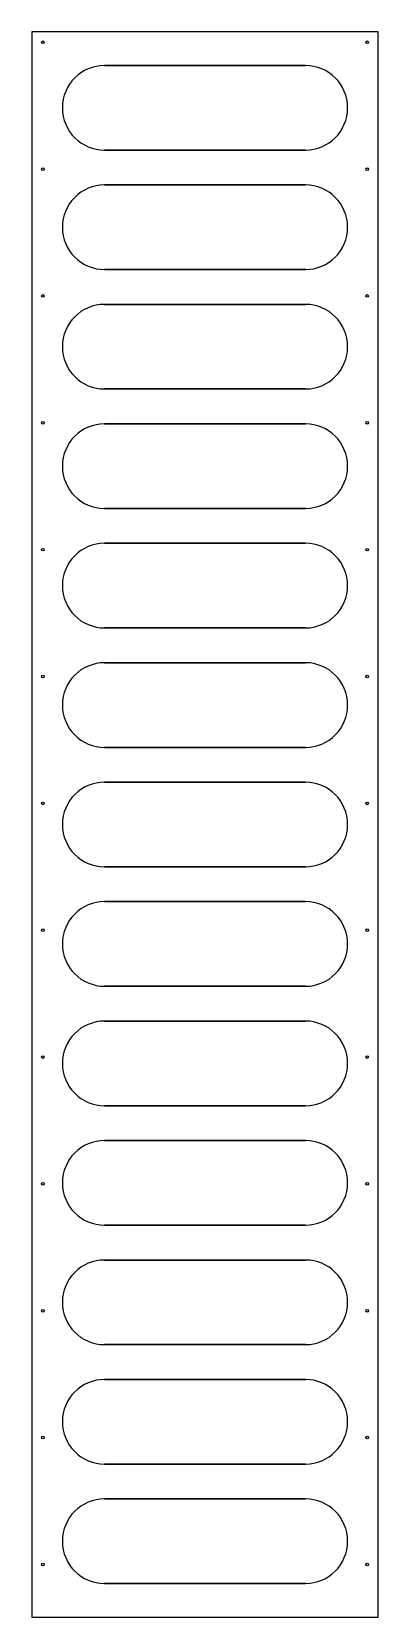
# Model space of a CAD drawing. Header units: millimetres. Extents: x -164 to 164, y -750 to 750.
import ezdxf

# ---------------------------------------------------------------- set-up
doc = ezdxf.new("R2010")
doc.units = ezdxf.units.MM
doc.layers.add('Body001', color=7, linetype='CONTINUOUS')

msp = doc.modelspace()

# ---------------------------------------------------------------- linework, layer by layer
at = {"layer": 'Body001'}
for p, q in [((-164, 750, -25), (-164, 750, -21)), ((-164, 750, -25), (-164, -750, -25)), ((-164, 750, -21), (-164, -750, -21)), ((-164, 750, -25), (-164, 750, -21)), ((164, 750, -25), (-164, 750, -25)), ((164, 750, -21), (-164, 750, -21)), ((-164, 750, -25), (-164, -750, -25)), ((164, 750, -25), (-164, 750, -25)), ((-164, 750, -21), (-164, -750, -21)), ((164, 750, -21), (-164, 750, -21)), ((164, 750, -25), (164, 750, -21)), ((164, -750, -25), (164, 750, -25)), ((164, -750, -21), (164, 750, -21)), ((164, 750, -25), (164, 750, -21)), ((164, -750, -25), (164, 750, -25)), ((164, -750, -21), (164, 750, -21)), ((-152.2, 740, -25), (-152.2, 740, -21)), ((-152.2, 740, -25), (-152.2, 740, -21)), ((154.8, 740, -25), (154.8, 740, -21)), ((154.8, 740, -25), (154.8, 740, -21)), ((-95, 718, -25), (95, 718, -25)), ((95, 718, -21), (-95, 718, -21)), ((-95, 718, -25), (-95, 718, -21)), ((-95, 718, -25), (95, 718, -25)), ((95, 718, -21), (-95, 718, -21)), ((-95, 718, -25), (-95, 718, -21)), ((95, 718, -25), (95, 718, -21)), ((95, 718, -25), (95, 718, -21)), ((-95, 638, -25), (95, 638, -25)), ((95, 638, -21), (-95, 638, -21)), ((-95, 638, -25), (-95, 638, -21)), ((-95, 638, -25), (95, 638, -25)), ((95, 638, -21), (-95, 638, -21)), ((-95, 638, -25), (-95, 638, -21)), ((95, 638, -25), (95, 638, -21)), ((95, 638, -25), (95, 638, -21)), ((-152.2, 620, -25), (-152.2, 620, -21)), ((-152.2, 620, -25), (-152.2, 620, -21)), ((154.8, 620, -25), (154.8, 620, -21)), ((154.8, 620, -25), (154.8, 620, -21)), ((-95, 605, -25), (95, 605, -25)), ((95, 605, -21), (-95, 605, -21)), ((-95, 605, -25), (-95, 605, -21)), ((-95, 605, -25), (95, 605, -25)), ((95, 605, -21), (-95, 605, -21)), ((-95, 605, -25), (-95, 605, -21)), ((95, 605, -25), (95, 605, -21)), ((95, 605, -25), (95, 605, -21)), ((-95, 525, -25), (95, 525, -25)), ((95, 525, -21), (-95, 525, -21)), ((-95, 525, -25), (-95, 525, -21)), ((-95, 525, -25), (95, 525, -25)), ((95, 525, -21), (-95, 525, -21)), ((-95, 525, -25), (-95, 525, -21)), ((95, 525, -25), (95, 525, -21)), ((95, 525, -25), (95, 525, -21)), ((-152.2, 500, -25), (-152.2, 500, -21)), ((-152.2, 500, -25), (-152.2, 500, -21)), ((154.8, 500, -25), (154.8, 500, -21)), ((154.8, 500, -25), (154.8, 500, -21)), ((-95, 492, -25), (95, 492, -25)), ((95, 492, -21), (-95, 492, -21)), ((-95, 492, -25), (-95, 492, -21)), ((-95, 492, -25), (95, 492, -25)), ((95, 492, -21), (-95, 492, -21)), ((-95, 492, -25), (-95, 492, -21)), ((95, 492, -25), (95, 492, -21)), ((95, 492, -25), (95, 492, -21)), ((-95, 412, -25), (95, 412, -25)), ((95, 412, -21), (-95, 412, -21)), ((-95, 412, -25), (-95, 412, -21)), ((-95, 412, -25), (95, 412, -25)), ((95, 412, -21), (-95, 412, -21)), ((-95, 412, -25), (-95, 412, -21)), ((95, 412, -25), (95, 412, -21)), ((95, 412, -25), (95, 412, -21)), ((-152.2, 380, -25), (-152.2, 380, -21)), ((-152.2, 380, -25), (-152.2, 380, -21)), ((-95, 379, -25), (95, 379, -25)), ((95, 379, -21), (-95, 379, -21)), ((-95, 379, -25), (-95, 379, -21)), ((-95, 379, -25), (95, 379, -25)), ((95, 379, -21), (-95, 379, -21)), ((-95, 379, -25), (-95, 379, -21)), ((95, 379, -25), (95, 379, -21)), ((95, 379, -25), (95, 379, -21)), ((154.8, 380, -25), (154.8, 380, -21)), ((154.8, 380, -25), (154.8, 380, -21)), ((-95, 299, -25), (95, 299, -25)), ((95, 299, -21), (-95, 299, -21)), ((-95, 299, -25), (-95, 299, -21)), ((-95, 299, -25), (95, 299, -25)), ((95, 299, -21), (-95, 299, -21)), ((-95, 299, -25), (-95, 299, -21)), ((95, 299, -25), (95, 299, -21)), ((95, 299, -25), (95, 299, -21)), ((-152.2, 260, -25), (-152.2, 260, -21)), ((-152.2, 260, -25), (-152.2, 260, -21)), ((-95, 266, -25), (95, 266, -25)), ((95, 266, -21), (-95, 266, -21)), ((-95, 266, -25), (-95, 266, -21)), ((-95, 266, -25), (95, 266, -25)), ((95, 266, -21), (-95, 266, -21)), ((-95, 266, -25), (-95, 266, -21)), ((95, 266, -25), (95, 266, -21)), ((95, 266, -25), (95, 266, -21)), ((154.8, 260, -25), (154.8, 260, -21)), ((154.8, 260, -25), (154.8, 260, -21)), ((-95, 186, -25), (95, 186, -25)), ((95, 186, -21), (-95, 186, -21)), ((-95, 186, -25), (-95, 186, -21)), ((-95, 186, -25), (95, 186, -25)), ((95, 186, -21), (-95, 186, -21)), ((-95, 186, -25), (-95, 186, -21)), ((95, 186, -25), (95, 186, -21)), ((95, 186, -25), (95, 186, -21)), ((-95, 153, -25), (95, 153, -25)), ((95, 153, -21), (-95, 153, -21)), ((-95, 153, -25), (-95, 153, -21)), ((-95, 153, -25), (95, 153, -25)), ((95, 153, -21), (-95, 153, -21)), ((-95, 153, -25), (-95, 153, -21)), ((95, 153, -25), (95, 153, -21)), ((95, 153, -25), (95, 153, -21)), ((-152.2, 140, -25), (-152.2, 140, -21)), ((-152.2, 140, -25), (-152.2, 140, -21)), ((154.8, 140, -25), (154.8, 140, -21)), ((154.8, 140, -25), (154.8, 140, -21)), ((-95, 73, -25), (95, 73, -25)), ((95, 73, -21), (-95, 73, -21)), ((-95, 73, -25), (-95, 73, -21)), ((-95, 73, -25), (95, 73, -25)), ((95, 73, -21), (-95, 73, -21)), ((-95, 73, -25), (-95, 73, -21)), ((95, 73, -25), (95, 73, -21)), ((95, 73, -25), (95, 73, -21)), ((-95, 40, -25), (95, 40, -25)), ((95, 40, -21), (-95, 40, -21)), ((-95, 40, -25), (-95, 40, -21)), ((-95, 40, -25), (95, 40, -25)), ((95, 40, -21), (-95, 40, -21)), ((-95, 40, -25), (-95, 40, -21)), ((95, 40, -25), (95, 40, -21)), ((95, 40, -25), (95, 40, -21)), ((-152.2, 20, -25), (-152.2, 20, -21)), ((-152.2, 20, -25), (-152.2, 20, -21)), ((154.8, 20, -25), (154.8, 20, -21)), ((154.8, 20, -25), (154.8, 20, -21)), ((-95, -40, -25), (95, -40, -25)), ((95, -40, -21), (-95, -40, -21)), ((-95, -40, -25), (-95, -40, -21)), ((-95, -40, -25), (95, -40, -25)), ((95, -40, -21), (-95, -40, -21)), ((-95, -40, -25), (-95, -40, -21)), ((95, -40, -25), (95, -40, -21)), ((95, -40, -25), (95, -40, -21)), ((-95, -73, -25), (95, -73, -25)), ((95, -73, -21), (-95, -73, -21)), ((-95, -73, -25), (-95, -73, -21)), ((-95, -73, -25), (95, -73, -25)), ((95, -73, -21), (-95, -73, -21)), ((-95, -73, -25), (-95, -73, -21)), ((95, -73, -25), (95, -73, -21)), ((95, -73, -25), (95, -73, -21)), ((-152.2, -100, -25), (-152.2, -100, -21)), ((-152.2, -100, -25), (-152.2, -100, -21)), ((154.8, -100, -25), (154.8, -100, -21)), ((154.8, -100, -25), (154.8, -100, -21)), ((-95, -153, -25), (95, -153, -25)), ((95, -153, -21), (-95, -153, -21)), ((-95, -153, -25), (-95, -153, -21)), ((-95, -153, -25), (95, -153, -25)), ((95, -153, -21), (-95, -153, -21)), ((-95, -153, -25), (-95, -153, -21)), ((95, -153, -25), (95, -153, -21)), ((95, -153, -25), (95, -153, -21)), ((-95, -186, -25), (95, -186, -25)), ((95, -186, -21), (-95, -186, -21)), ((-95, -186, -25), (-95, -186, -21)), ((-95, -186, -25), (95, -186, -25)), ((95, -186, -21), (-95, -186, -21)), ((-95, -186, -25), (-95, -186, -21)), ((95, -186, -25), (95, -186, -21)), ((95, -186, -25), (95, -186, -21)), ((-152.2, -220, -25), (-152.2, -220, -21)), ((-152.2, -220, -25), (-152.2, -220, -21)), ((154.8, -220, -25), (154.8, -220, -21)), ((154.8, -220, -25), (154.8, -220, -21)), ((-95, -266, -25), (95, -266, -25)), ((95, -266, -21), (-95, -266, -21)), ((-95, -266, -25), (-95, -266, -21)), ((-95, -266, -25), (95, -266, -25)), ((95, -266, -21), (-95, -266, -21)), ((-95, -266, -25), (-95, -266, -21)), ((95, -266, -25), (95, -266, -21)), ((95, -266, -25), (95, -266, -21)), ((-95, -299, -25), (95, -299, -25)), ((95, -299, -21), (-95, -299, -21)), ((-95, -299, -25), (-95, -299, -21)), ((-95, -299, -25), (95, -299, -25)), ((95, -299, -21), (-95, -299, -21)), ((-95, -299, -25), (-95, -299, -21)), ((95, -299, -25), (95, -299, -21)), ((95, -299, -25), (95, -299, -21)), ((-152.2, -340, -25), (-152.2, -340, -21)), ((-152.2, -340, -25), (-152.2, -340, -21)), ((154.8, -340, -25), (154.8, -340, -21)), ((154.8, -340, -25), (154.8, -340, -21)), ((-95, -379, -25), (95, -379, -25)), ((95, -379, -21), (-95, -379, -21)), ((-95, -379, -25), (-95, -379, -21)), ((-95, -379, -25), (95, -379, -25)), ((95, -379, -21), (-95, -379, -21)), ((-95, -379, -25), (-95, -379, -21)), ((95, -379, -25), (95, -379, -21)), ((95, -379, -25), (95, -379, -21)), ((-95, -412, -25), (95, -412, -25)), ((95, -412, -21), (-95, -412, -21)), ((-95, -412, -25), (-95, -412, -21)), ((-95, -412, -25), (95, -412, -25)), ((95, -412, -21), (-95, -412, -21)), ((-95, -412, -25), (-95, -412, -21)), ((95, -412, -25), (95, -412, -21)), ((95, -412, -25), (95, -412, -21)), ((-152.2, -460, -25), (-152.2, -460, -21)), ((-152.2, -460, -25), (-152.2, -460, -21)), ((154.8, -460, -25), (154.8, -460, -21)), ((154.8, -460, -25), (154.8, -460, -21)), ((-95, -492, -25), (95, -492, -25)), ((95, -492, -21), (-95, -492, -21)), ((-95, -492, -25), (-95, -492, -21)), ((-95, -492, -25), (95, -492, -25)), ((95, -492, -21), (-95, -492, -21)), ((-95, -492, -25), (-95, -492, -21)), ((95, -492, -25), (95, -492, -21)), ((95, -492, -25), (95, -492, -21)), ((-95, -525, -25), (95, -525, -25)), ((95, -525, -21), (-95, -525, -21)), ((-95, -525, -25), (-95, -525, -21)), ((-95, -525, -25), (95, -525, -25)), ((95, -525, -21), (-95, -525, -21)), ((-95, -525, -25), (-95, -525, -21)), ((95, -525, -25), (95, -525, -21)), ((95, -525, -25), (95, -525, -21)), ((-152.2, -580, -25), (-152.2, -580, -21)), ((-152.2, -580, -25), (-152.2, -580, -21)), ((154.8, -580, -25), (154.8, -580, -21)), ((154.8, -580, -25), (154.8, -580, -21)), ((-95, -605, -25), (95, -605, -25)), ((95, -605, -21), (-95, -605, -21)), ((-95, -605, -25), (-95, -605, -21)), ((-95, -605, -25), (95, -605, -25)), ((95, -605, -21), (-95, -605, -21)), ((-95, -605, -25), (-95, -605, -21)), ((95, -605, -25), (95, -605, -21)), ((95, -605, -25), (95, -605, -21)), ((-95, -638, -25), (95, -638, -25)), ((95, -638, -21), (-95, -638, -21)), ((-95, -638, -25), (-95, -638, -21)), ((-95, -638, -25), (95, -638, -25)), ((95, -638, -21), (-95, -638, -21)), ((-95, -638, -25), (-95, -638, -21)), ((95, -638, -25), (95, -638, -21)), ((95, -638, -25), (95, -638, -21)), ((-152.2, -700, -25), (-152.2, -700, -21)), ((-152.2, -700, -25), (-152.2, -700, -21)), ((154.8, -700, -25), (154.8, -700, -21)), ((154.8, -700, -25), (154.8, -700, -21)), ((-95, -718, -25), (95, -718, -25)), ((95, -718, -21), (-95, -718, -21)), ((-95, -718, -25), (-95, -718, -21)), ((-95, -718, -25), (95, -718, -25)), ((95, -718, -21), (-95, -718, -21)), ((-95, -718, -25), (-95, -718, -21)), ((95, -718, -25), (95, -718, -21)), ((95, -718, -25), (95, -718, -21)), ((-164, -750, -25), (-164, -750, -21)), ((-164, -750, -25), (-164, -750, -21)), ((-164, -750, -25), (164, -750, -25)), ((-164, -750, -21), (164, -750, -21)), ((-164, -750, -25), (164, -750, -25)), ((-164, -750, -21), (164, -750, -21)), ((164, -750, -25), (164, -750, -21)), ((164, -750, -25), (164, -750, -21))]:
    msp.add_line(p, q, dxfattribs=at)
for centre in [(-153.5, 740, -25), (-153.5, 740, -21), (-153.5, 740, -25), (-153.5, 740, -21), (153.5, 740, -25), (153.5, 740, -21), (153.5, 740, -25), (153.5, 740, -21), (-153.5, 620, -25), (-153.5, 620, -21), (-153.5, 620, -25), (-153.5, 620, -21), (153.5, 620, -25), (153.5, 620, -21), (153.5, 620, -25), (153.5, 620, -21), (-153.5, 500, -25), (-153.5, 500, -21), (-153.5, 500, -25), (-153.5, 500, -21), (153.5, 500, -25), (153.5, 500, -21), (153.5, 500, -25), (153.5, 500, -21), (-153.5, 380, -25), (-153.5, 380, -21), (-153.5, 380, -25), (-153.5, 380, -21), (153.5, 380, -25), (153.5, 380, -21), (153.5, 380, -25), (153.5, 380, -21), (-153.5, 260, -25), (-153.5, 260, -21), (-153.5, 260, -25), (-153.5, 260, -21), (153.5, 260, -25), (153.5, 260, -21), (153.5, 260, -25), (153.5, 260, -21), (-153.5, 140, -25), (-153.5, 140, -21), (-153.5, 140, -25), (-153.5, 140, -21), (153.5, 140, -25), (153.5, 140, -21), (153.5, 140, -25), (153.5, 140, -21), (-153.5, 20, -25), (-153.5, 20, -21), (-153.5, 20, -25), (-153.5, 20, -21), (153.5, 20, -25), (153.5, 20, -21), (153.5, 20, -25), (153.5, 20, -21), (-153.5, -100, -25), (-153.5, -100, -21), (-153.5, -100, -25), (-153.5, -100, -21), (153.5, -100, -25), (153.5, -100, -21), (153.5, -100, -25), (153.5, -100, -21), (-153.5, -220, -25), (-153.5, -220, -21), (-153.5, -220, -25), (-153.5, -220, -21), (153.5, -220, -25), (153.5, -220, -21), (153.5, -220, -25), (153.5, -220, -21), (-153.5, -340, -25), (-153.5, -340, -21), (-153.5, -340, -25), (-153.5, -340, -21), (153.5, -340, -25), (153.5, -340, -21), (153.5, -340, -25), (153.5, -340, -21), (-153.5, -460, -25), (-153.5, -460, -21), (-153.5, -460, -25), (-153.5, -460, -21), (153.5, -460, -25), (153.5, -460, -21), (153.5, -460, -25), (153.5, -460, -21), (-153.5, -580, -25), (-153.5, -580, -21), (-153.5, -580, -25), (-153.5, -580, -21), (153.5, -580, -25), (153.5, -580, -21), (153.5, -580, -25), (153.5, -580, -21), (-153.5, -700, -25), (-153.5, -700, -21), (-153.5, -700, -25), (-153.5, -700, -21), (153.5, -700, -25), (153.5, -700, -21), (153.5, -700, -25), (153.5, -700, -21)]:
    msp.add_circle(centre, 1.25, dxfattribs=at)
for centre, start, end in [((-95, 678, -25), 90, -90), ((-95, 678, -21), 90, -90), ((-95, 678, -25), 90, -90), ((-95, 678, -21), 90, -90), ((95, 678, -25), -90, 90), ((95, 678, -21), -90, 90), ((95, 678, -25), -90, 90), ((95, 678, -21), -90, 90), ((-95, 565, -25), 90, -90), ((-95, 565, -21), 90, -90), ((-95, 565, -25), 90, -90), ((-95, 565, -21), 90, -90), ((95, 565, -25), -90, 90), ((95, 565, -21), -90, 90), ((95, 565, -25), -90, 90), ((95, 565, -21), -90, 90), ((-95, 452, -25), 90, -90), ((-95, 452, -21), 90, -90), ((-95, 452, -25), 90, -90), ((-95, 452, -21), 90, -90), ((95, 452, -25), -90, 90), ((95, 452, -21), -90, 90), ((95, 452, -25), -90, 90), ((95, 452, -21), -90, 90), ((-95, 339, -25), 90, -90), ((-95, 339, -21), 90, -90), ((-95, 339, -25), 90, -90), ((-95, 339, -21), 90, -90), ((95, 339, -25), -90, 90), ((95, 339, -21), -90, 90), ((95, 339, -25), -90, 90), ((95, 339, -21), -90, 90), ((-95, 226, -25), 90, -90), ((-95, 226, -21), 90, -90), ((-95, 226, -25), 90, -90), ((-95, 226, -21), 90, -90), ((95, 226, -25), -90, 90), ((95, 226, -21), -90, 90), ((95, 226, -25), -90, 90), ((95, 226, -21), -90, 90), ((-95, 113, -25), 90, -90), ((-95, 113, -21), 90, -90), ((-95, 113, -25), 90, -90), ((-95, 113, -21), 90, -90), ((95, 113, -25), -90, 90), ((95, 113, -21), -90, 90), ((95, 113, -25), -90, 90), ((95, 113, -21), -90, 90), ((-95, 0, -25), 90, -90), ((-95, 0, -21), 90, -90), ((-95, 0, -25), 90, -90), ((-95, 0, -21), 90, -90), ((95, 0, -25), -90, 90), ((95, 0, -21), -90, 90), ((95, 0, -25), -90, 90), ((95, 0, -21), -90, 90), ((-95, -113, -25), 90, -90), ((-95, -113, -21), 90, -90), ((-95, -113, -25), 90, -90), ((-95, -113, -21), 90, -90), ((95, -113, -25), -90, 90), ((95, -113, -21), -90, 90), ((95, -113, -25), -90, 90), ((95, -113, -21), -90, 90), ((-95, -226, -25), 90, -90), ((-95, -226, -21), 90, -90), ((-95, -226, -25), 90, -90), ((-95, -226, -21), 90, -90), ((95, -226, -25), -90, 90), ((95, -226, -21), -90, 90), ((95, -226, -25), -90, 90), ((95, -226, -21), -90, 90), ((-95, -339, -25), 90, -90), ((-95, -339, -21), 90, -90), ((-95, -339, -25), 90, -90), ((-95, -339, -21), 90, -90), ((95, -339, -25), -90, 90), ((95, -339, -21), -90, 90), ((95, -339, -25), -90, 90), ((95, -339, -21), -90, 90), ((-95, -452, -25), 90, -90), ((-95, -452, -21), 90, -90), ((-95, -452, -25), 90, -90), ((-95, -452, -21), 90, -90), ((95, -452, -25), -90, 90), ((95, -452, -21), -90, 90), ((95, -452, -25), -90, 90), ((95, -452, -21), -90, 90), ((-95, -565, -25), 90, -90), ((-95, -565, -21), 90, -90), ((-95, -565, -25), 90, -90), ((-95, -565, -21), 90, -90), ((95, -565, -25), -90, 90), ((95, -565, -21), -90, 90), ((95, -565, -25), -90, 90), ((95, -565, -21), -90, 90), ((-95, -678, -25), 90, -90), ((-95, -678, -21), 90, -90), ((-95, -678, -25), 90, -90), ((-95, -678, -21), 90, -90), ((95, -678, -25), -90, 90), ((95, -678, -21), -90, 90), ((95, -678, -25), -90, 90), ((95, -678, -21), -90, 90)]:
    msp.add_arc(centre, 40, start, end, dxfattribs=at)

doc.saveas('drawing.dxf')
